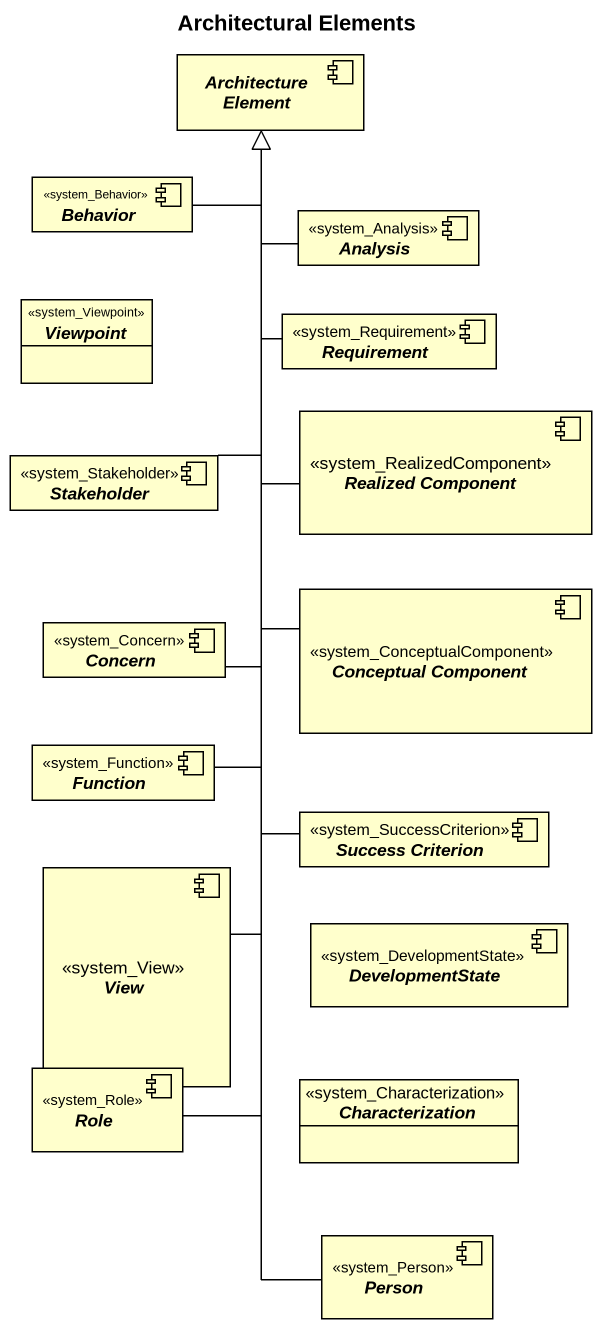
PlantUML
@startuml
title Architectural Elements
allowmixing
hide circle
hide empty members
component "Architecture Element" as Architecture_Element
component Behavior <<system_Behavior>>
component Analysis <<system_Analysis>>
abstract class Viewpoint <<system_Viewpoint>>
component Requirement <<system_Requirement>>
component "Realized Component" as Realized_Component <<system_RealizedComponent>>
component Stakeholder <<system_Stakeholder>>
component Concern <<system_Concern>>
component "Conceptual Component" as Conceptual_Component <<system_ConceptualComponent>>
component Function <<system_Function>>
component "Success Criterion" as Success_Criterion <<system_SuccessCriterion>>
component View <<system_View>>
component DevelopmentState <<system_DevelopmentState>>
component Role <<system_Role>>
abstract class Characterization <<system_Characterization>>
component "Person" as Person_ <<system_Person>>
Behavior -up-|> Architecture_Element
Analysis -up-|> Architecture_Element
Requirement -up-|> Architecture_Element
Realized_Component -up-|> Architecture_Element
Stakeholder -up-|> Architecture_Element
Concern -up-|> Architecture_Element
Conceptual_Component -up-|> Architecture_Element
Function -up-|> Architecture_Element
Success_Criterion -up-|> Architecture_Element
View -up-|> Architecture_Element
Role -up-|> Architecture_Element
Person_ -up-|> Architecture_Element
@enduml
